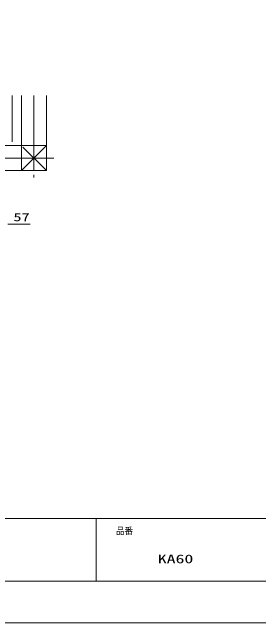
# Model space of a CAD drawing. Units: millimetres on the paper. Extents: x -305 to 305, y -152 to 152.
# Drawn here: x -91.1 to -32, y -148.5 to -1.9 of the extents above; entities that cross this region are included whole.
import ezdxf
from ezdxf.enums import TextEntityAlignment as Align

# ---------------------------------------------------------------- set-up
doc = ezdxf.new("R2010")
doc.units = ezdxf.units.MM
doc.linetypes.add('LONG_CHAIN', pattern=[21, 18, -1, 1, -1])
for name, color, linetype, lineweight in [('0-0_0', 7, 'Continuous', 9), ('0-1_VIEW0001', 7, 'Continuous', 9), ('0-2_1図面枠', 7, 'Continuous', 9), ('0-3_図面枠', 3, 'Continuous', 9), ('0-4_DEFPOINTS', 7, 'Continuous', 9)]:
    doc.layers.add(name, color=color, linetype=linetype, lineweight=lineweight)
doc.styles.add('ＭＳ ゴシック', font='')
doc.styles.get('ＭＳ ゴシック').set_extended_font_data('MS Gothic')

msp = doc.modelspace()

# ---------------------------------------------------------------- linework, layer by layer
at = {"layer": '0-0_0'}
msp.add_line((-71.017, -123.498), (-71.017, -138.498), dxfattribs=at)
at = {"layer": '0-1_VIEW0001'}
for p, q in [((-91.124, -33.027), (-91.124, -21.927)), ((-88.934, -21.927), (-88.934, -39.927)), ((-82.934, -21.927), (-82.934, -39.927)), ((-82.934, -33.927), (-94.654, -33.927)), ((-82.932, -33.927), (-88.934, -39.928)), ((-88.558, -34.302), (-82.933, -39.926)), ((-82.934, -39.927), (-94.134, -39.927)), ((-92.184, -52.802), (-86.796, -52.802))]:
    msp.add_line(p, q, dxfattribs=at)
at = {"layer": '0-1_VIEW0001', "linetype": 'LONG_CHAIN'}
for p, q in [((-85.934, -21.927), (-85.934, -41.606)), ((-81.12, -36.927), (-94.734, -36.927))]:
    msp.add_line(p, q, dxfattribs=at)
at = {"layer": '0-3_図面枠'}
msp.add_line((-291.017, -123.498), (108.983, -123.498), dxfattribs=at)
msp.add_lwpolyline([(-291.017, -138.498), (108.983, -138.498), (108.983, 138.502), (-291.017, 138.502)], close=True, dxfattribs=at)
at = {"layer": '0-4_DEFPOINTS'}
msp.add_line((118.983, -148.498), (-301.017, -148.498), dxfattribs=at)

# ---------------------------------------------------------------- texts
at = {"layer": '0-1_VIEW0001', "style": 'ＭＳ ゴシック', "width": 1.5}
msp.add_text('57', height=1.921, dxfattribs=at).set_placement((-90.85, -52.664), align=Align.BOTTOM_LEFT)
at = {"layer": '0-2_1図面枠', "style": 'ＭＳ ゴシック'}
for s, height, width, p in [('品番', 1.628, 0.9, (-66.276, -127.759)), ('KA60', 2.089, 1.5, (-56.239, -134.834))]:
    msp.add_text(s, height=height, dxfattribs=dict(at, width=width)).set_placement(p, align=Align.BOTTOM_LEFT)

doc.saveas('drawing.dxf')
